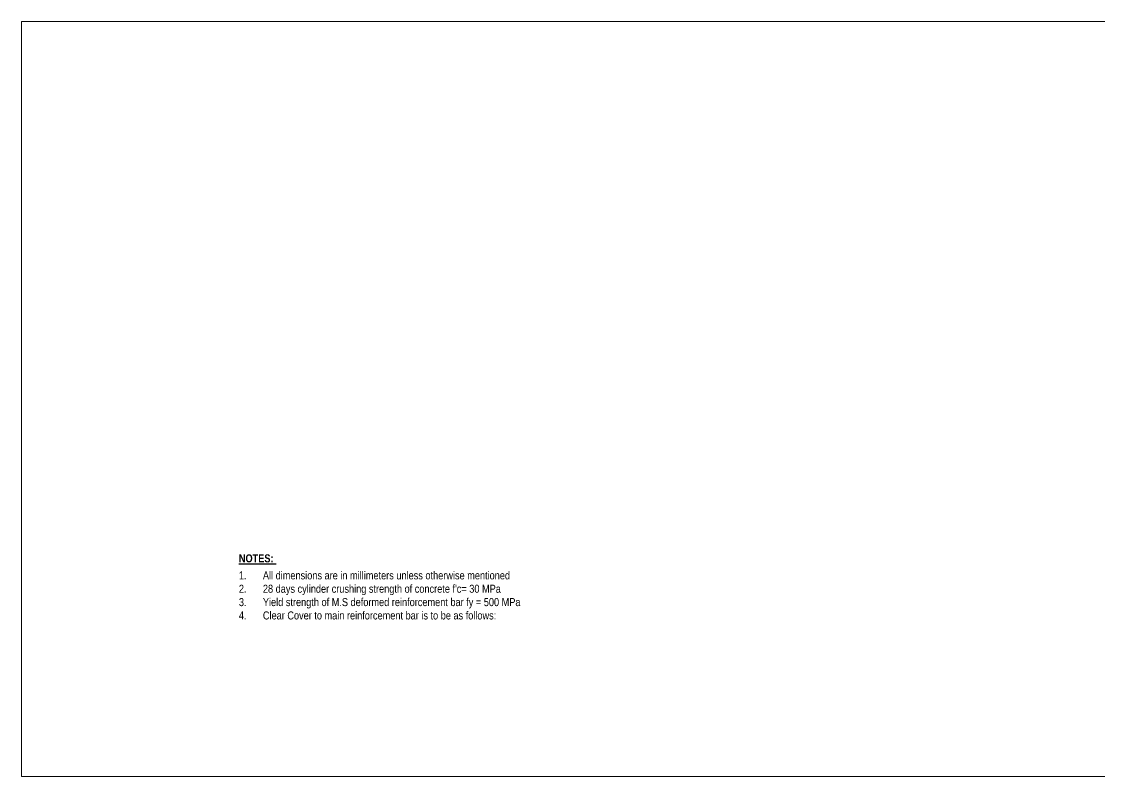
# Model space of a CAD drawing. Header units: inches. Extents: x -36047 to 217865, y -75686 to -40231.
# Drawn here: x -36047 to -5741, y -61434 to -40231 of the extents above; entities that cross this region are included whole.
import ezdxf

# ---------------------------------------------------------------- set-up
doc = ezdxf.new("R2010")
doc.units = ezdxf.units.IN
doc.header["$LTSCALE"] = 3
doc.header["$MEASUREMENT"] = 0
doc.layers.add('DIMS', color=150, linetype='Continuous', lineweight=9)
doc.layers.add('Text', color=7, linetype='Continuous', lineweight=30)
doc.styles.add('ARN BOLD', font='swisscb.ttf')
doc.styles.add('Swis Cn BT', font='swissc.ttf')

msp = doc.modelspace()

# ---------------------------------------------------------------- linework, layer by layer
at = {"layer": 'DIMS', "color": 2}
msp.add_lwpolyline([(-36046.8, -40230.7), (36345.6, -40230.7), (36345.6, -61434.4), (-36046.8, -61434.4)], close=True, dxfattribs=at)

# ---------------------------------------------------------------- texts
at = {"layer": 'Text', "style": 'ARN BOLD'}
msp.add_text('%%UNOTES: ', height=225, dxfattribs=at).set_placement((-29936.6, -55421.5))
at = {"layer": 'Text', "ltscale": 30, "insert": (-29936.1, -55674.7), "char_height": 225, "width": 12673.178, "attachment_point": 1, "style": 'Swis Cn BT'}
msp.add_mtext("\\pi-675,l675,t675;1.^IAll dimensions are in millimeters unless otherwise mentioned\\P2.^I28 days cylinder crushing strength of concrete f'c= 30 MPa\\P3.^IYield strength of M.S deformed reinforcement bar fy = 500 MPa \\P4.^IClear Cover to main reinforcement bar is to be as follows: ", dxfattribs=at)

doc.saveas('drawing.dxf')
